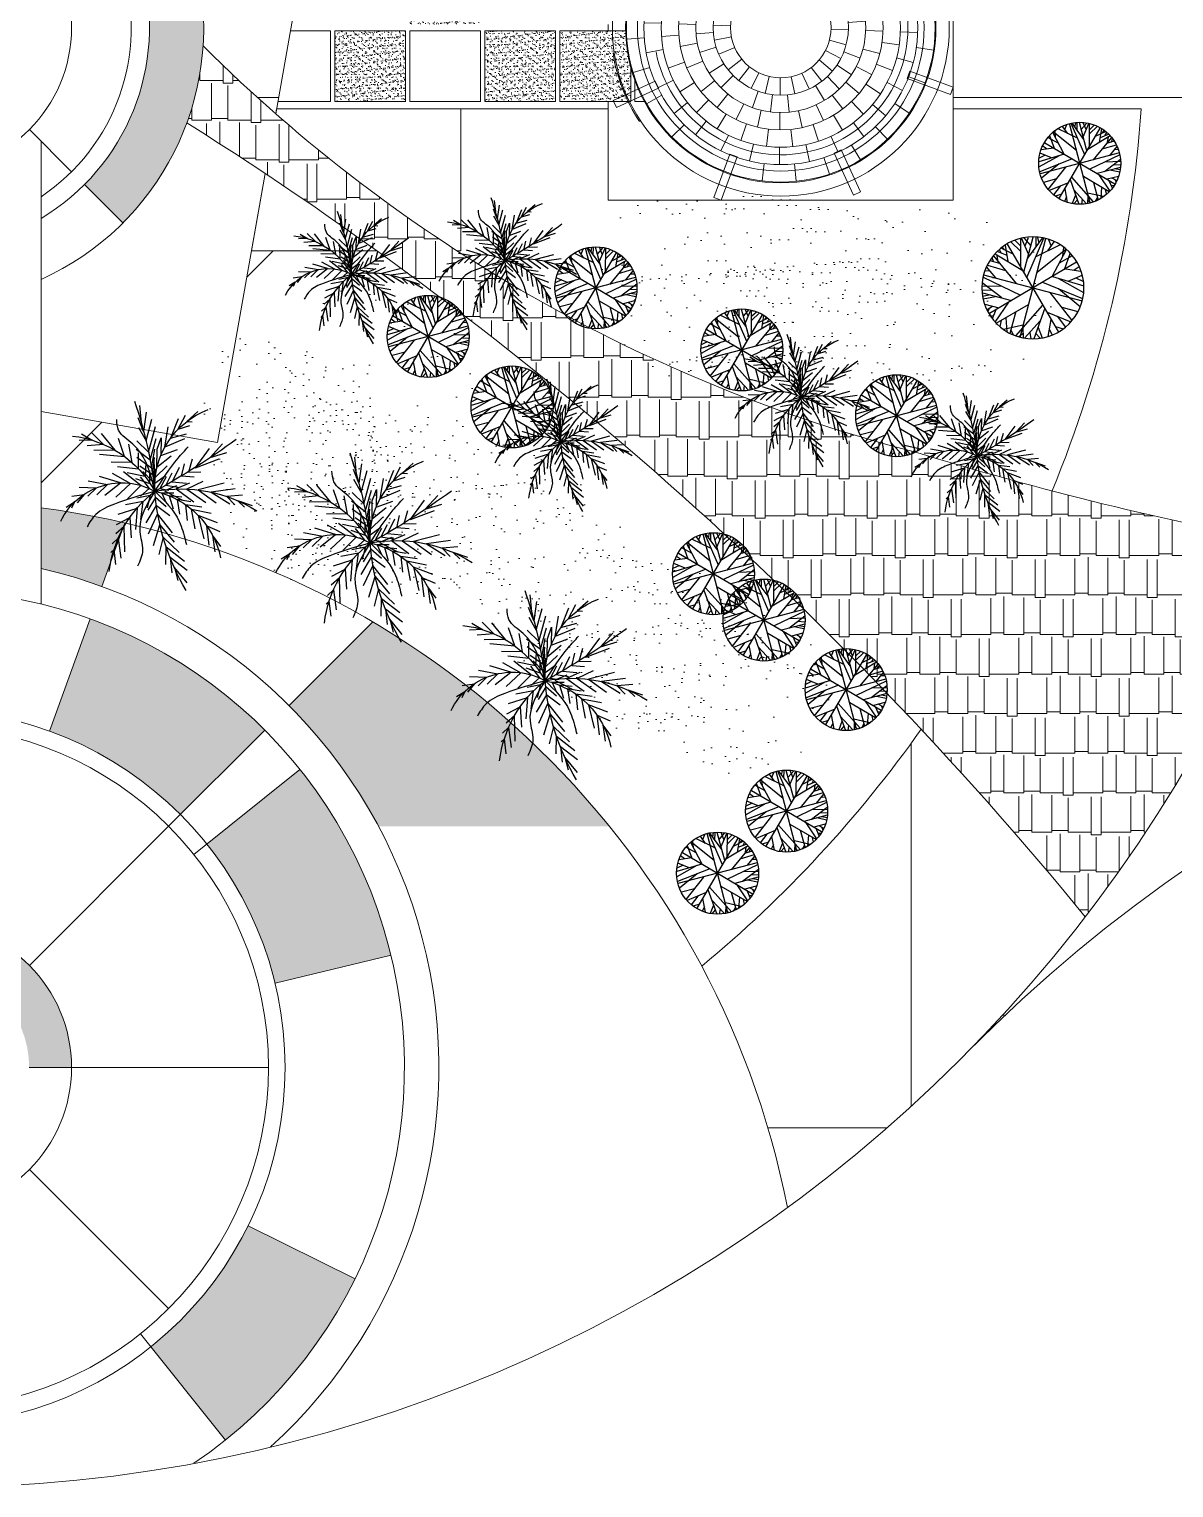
# Model space of a CAD drawing. Header units: millimetres. Extents: x 287 to 445, y 520 to 576.
# Drawn here: x 328.56 to 335.62, y 534.36 to 543.35 of the extents above; entities that cross this region are included whole.
import ezdxf

# ---------------------------------------------------------------- set-up
doc = ezdxf.new("R2010")
doc.units = ezdxf.units.MM
doc.header["$LTSCALE"] = 0.015
for name, color, linetype, lineweight in [('Layer2', 32, 'Continuous', 9), ('MOBILIARIO1', 34, 'Continuous', 9), ('pasto', 56, 'Continuous', 5), ('PISOS', 7, 'Continuous', 18), ('rene pluma 01', 135, 'Continuous', 9), ('rene pluma02', 25, 'Continuous', 20), ('vereda', 31, 'Continuous', 13)]:
    doc.layers.add(name, color=color, linetype=linetype, lineweight=lineweight)
doc.layers.add('puntos alameda', color=94, linetype='Continuous')
pattern_1 = [(37.5, (320.228761, 319.419657), (-0.001120022, 0.0342589266), [0, -0.0270256, 0, -0.030226, 0, -0.0288925]), (7.5, (320.22876, 319.419657), (0.03146663, 0.050177757), [0, -0.0145796, 0, -0.0243586, 0, -0.0093345]), (327.5, (320.206892, 319.419657), (0.055369466, 0.000100603), [0, -0.00889, 0, -0.032004, 0, -0.041783]), (317.5, (320.20689, 319.419657), (0.053448952, 0.015605053), [0, -0.004445, 0, -0.0209804, 0, -0.024003])]
pattern_2 = [(0, (-12.079, 0), (0, 3.175), []), (90, (-12.079, 0), (-3.175, 2e-16), [])]

# ---------------------------------------------------------------- blocks, each defined once
blk = doc.blocks.new('Tree - deciduous plan')
for p, q in [((-26.4472, 46.5894), (-26.2712, 53.8116)), ((-22.0458, 42.0753), (-16.5881, 57.6486)), ((-21.1656, 55.8436), (-0.0388, 45.0094)), ((-12.5388, 54.9406), (-7.9613, 59.4546)), ((-12.3627, 32.1443), (-12.5388, 58.7776)), ((-5.3205, 59.6806), (16.5105, 16.7963)), ((2.426, 54.9406), (-1.4472, 59.9056)), ((0, 59.9996), (0, -60)), ((0.4894, 48.6208), (3.6584, 59.6806)), ((18.2711, 35.5298), (5.419, 59.6806)), ((9.8203, 51.5549), (12.8133, 58.5516)), ((19.6795, 19.5047), (16.3344, 57.6486)), ((17.0387, 51.1035), (23.2006, 55.1666)), ((17.7429, 43.6552), (25.4894, 54.2636)), ((-45.8134, 38.2383), (-40.5318, 33.0471)), ((-43.8768, 36.4326), (-44.405, 40.2696)), ((42, 42), (-42, -42)), ((42, -42), (-42, 42)), ((-40.1797, 44.558), (-36.4825, 43.2038)), ((-37.0107, 47.0408), (-35.25, 35.5298)), ((-32.6092, 50.4264), (-23.2782, 23.5674)), ((-31.2008, 51.1035), (-0.2149, 20.1818)), ((31.6513, 50.8778), (30.2429, 30.5643)), ((31.1232, 42.5267), (35.8767, 48.1693)), ((36.2288, 25.1474), (48.9049, 35.0784)), ((37.1091, 37.1098), (46.6161, 37.5612)), ((-32.2571, 20.6333), (-59.1937, 9.348)), ((-57.081, 17.9248), (-47.0458, 14.7649)), ((-56.0247, 20.859), (-20.8134, 20.859)), ((-54.7923, 24.4702), (-47.75, 21.0847)), ((-53.2078, 27.4044), (-40.1797, 20.859)), ((-49.8627, 32.8214), (-32.7853, 32.8214)), ((54.3626, 25.3731), (20.9119, 0.3198)), ((23.3767, 23.3417), (53.3063, 27.4044)), ((-59.7219, 2.8025), (-12.0106, 12.0565)), ((-58.6656, 12.7336), (-35.9543, 7.5424)), ((-54.6162, -24.7335), (-20.2853, 0.0941)), ((29.3626, -6.6771), (59.4682, 7.091)), ((38.5175, 13.4107), (58.2359, 13.6364)), ((-60, 0), (60, 0)), ((-59.7219, -4.8714), (-54.2641, -6.6771)), ((-45.2853, -0.1316), (-59.0177, -10.0627)), ((-58.4895, -12.3197), (-36.4825, -11.6426)), ((-53.2078, -27.442), (-16.7641, -16.6081)), ((-14.8275, -15.0282), (-14.6515, -57.6865)), ((-10.074, -10.0627), (-2.5036, -59.7178)), ((9.2922, -9.1598), (59.6443, -2.8401)), ((26.3697, -18.4138), (58.9401, -9.8369)), ((-57.081, -18.4138), (-45.2853, -17.9624)), ((-52.6797, -18.188), (-55.4966, -22.0251)), ((-38.9472, -29.0219), (-51.4472, -30.6018)), ((-47.2219, -19.3166), (-50.2148, -26.3135)), ((-46.5177, -30.1504), (-49.5106, -33.536)), ((-32.4331, -32.4075), (-48.1021, -35.5674)), ((-35.9543, -22.4765), (-44.0529, -40.5329)), ((-19.9331, -20.2194), (-28.5599, -52.721)), ((-14.6515, -32.1818), (-3.912, -59.4922)), ((-0.0388, -19.0909), (25.8415, -53.8495)), ((18.6232, -18.6394), (26.7218, -53.3981)), ((18.7992, -18.6394), (57.3556, -17.2853)), ((30.419, -30.1504), (32.3556, -50.0125)), ((31.4753, -31.279), (49.6091, -33.3103)), ((38.1654, -18.188), (52.426, -29.0219)), ((41.5105, -32.6332), (46.088, -38.0501)), ((45.9119, -24.0564), (55.595, -22.2508)), ((-43.7008, -34.6645), (-46.6937, -37.373)), ((-24.6867, -37.8244), (-38.7712, -45.7241)), ((-26.2712, -43.9185), (-34.7219, -48.6583)), ((-14.6515, -36.2445), (-27.6797, -52.9467)), ((-14.6515, -47.3041), (-25.0388, -54.3009)), ((-21.5177, -45.4984), (-19.9331, -56.1065)), ((-8.4895, -47.5298), (-11.4825, -58.5893)), ((-6.2008, -36.2445), (17.919, -57.0094)), ((5.9471, -46.6269), (10.5246, -58.5893)), ((22.8485, -36.4702), (35.3485, -48.4326)), ((24.7852, -44.8213), (23.0246, -54.978)), ((-6.3768, -52.721), (-9.3698, -58.815)), ((8.4119, -53.1724), (3.8344, -59.4922))]:
    blk.add_line(p, q)
blk.add_circle((0, 0), 60)
blk = doc.blocks.new('A$C09AA4061')
at = {"layer": 'rene pluma02'}
for p, q in [((5.217, 10.8), (5.1, 11.39)), ((6.259, 10.89), (6.274, 11.492)), ((7.296, 10.75), (7.441, 11.334)), ((4.221, 10.484), (3.976, 11.034)), ((4.892, 10.096), (4.71, 10.669)), ((5.788, 10.275), (5.736, 10.874)), ((6.701, 10.253), (6.781, 10.849)), ((8.276, 10.387), (8.546, 10.925)), ((3.317, 9.956), (2.959, 10.44)), ((4.057, 9.726), (3.754, 10.245)), ((5.453, 9.621), (5.335, 10.21)), ((6.231, 9.688), (6.245, 10.289)), ((7.004, 9.584), (7.15, 10.167)), ((7.587, 10.032), (7.796, 10.596)), ((8.403, 9.622), (8.73, 10.126)), ((9.153, 9.817), (9.535, 10.283)), ((2.552, 9.244), (2.096, 9.637)), ((3.324, 9.181), (2.915, 9.622)), ((4.709, 9.384), (4.465, 9.934)), ((5.892, 9.077), (5.84, 9.676)), ((6.54, 9.061), (6.62, 9.657)), ((7.736, 9.312), (8.006, 9.85)), ((4.034, 8.991), (3.676, 9.474)), ((4.664, 8.687), (4.36, 9.206)), ((5.256, 8.95), (5.074, 9.523)), ((7.169, 8.904), (7.378, 9.468)), ((7.748, 8.613), (8.075, 9.118)), ((8.391, 8.887), (8.772, 9.352)), ((9.109, 9.043), (9.539, 9.464)), ((9.884, 9.07), (10.358, 9.44)), ((1.96, 8.382), (1.429, 8.665)), ((2.728, 8.49), (2.232, 8.829)), ((3.462, 8.459), (3.007, 8.852)), ((4.143, 8.301), (3.734, 8.741)), ((5.196, 8.285), (4.953, 8.835)), ((5.688, 8.441), (5.57, 9.031)), ((6.202, 8.486), (6.216, 9.087)), ((6.713, 8.417), (6.859, 9)), ((8.25, 8.203), (8.679, 8.623)), ((8.937, 8.329), (9.411, 8.699)), ((3.021, 7.815), (2.491, 8.099)), ((3.72, 7.81), (3.224, 8.15)), ((5.27, 7.648), (4.967, 8.168)), ((5.62, 7.804), (5.438, 8.377)), ((5.996, 7.879), (5.944, 8.478)), ((6.379, 7.87), (6.459, 8.466)), ((6.751, 7.777), (6.96, 8.341)), ((7.093, 7.605), (7.421, 8.109)), ((7.629, 7.957), (8.01, 8.422)), ((9.777, 8.144), (10.303, 8.434)), ((10.53, 7.962), (11.086, 8.193)), ((2.298, 7.684), (1.739, 7.907)), ((4.373, 7.674), (3.918, 8.067)), ((4.962, 7.42), (4.552, 7.86)), ((7.39, 7.362), (7.82, 7.782)), ((8.06, 7.494), (8.551, 7.84)), ((8.723, 7.565), (9.25, 7.855)), ((9.419, 7.502), (9.975, 7.732)), ((1.572, 7.411), (0.992, 7.571)), ((2.731, 7.09), (2.152, 7.251)), ((3.414, 7.238), (2.856, 7.461)), ((4.082, 7.249), (3.551, 7.532)), ((4.712, 7.13), (4.216, 7.47)), ((7.67, 6.985), (8.196, 7.275)), ((8.308, 7.042), (8.864, 7.272)), ((8.971, 6.966), (9.549, 7.133)), ((10.126, 7.301), (10.704, 7.468)), ((2.054, 6.804), (1.461, 6.899)), ((3.242, 6.613), (2.648, 6.708)), ((3.89, 6.77), (3.311, 6.93)), ((4.531, 6.792), (3.973, 7.015)), ((7.816, 6.631), (8.394, 6.798)), ((8.452, 6.547), (9.044, 6.649)), ((9.637, 6.752), (10.229, 6.855)), ((10.822, 6.958), (11.415, 7.061)), ((1.406, 6.378), (0.805, 6.408)), ((2.607, 6.319), (2.007, 6.349)), ((4.429, 6.422), (3.835, 6.518)), ((7.882, 6.253), (8.482, 6.29)), ((9.082, 6.327), (9.682, 6.364)), ((10.282, 6.401), (10.883, 6.438)), ((2.01, 5.892), (1.41, 5.855)), ((3.21, 5.965), (2.61, 5.928)), ((3.84, 5.746), (3.248, 5.643)), ((4.41, 6.039), (3.81, 6.002)), ((4.476, 5.662), (3.898, 5.494)), ((7.863, 5.87), (8.457, 5.775)), ((9.05, 5.68), (9.644, 5.584)), ((9.685, 5.973), (10.285, 5.944)), ((10.886, 5.914), (11.487, 5.885)), ((1.471, 5.334), (0.878, 5.232)), ((2.655, 5.54), (2.063, 5.437)), ((3.321, 5.327), (2.743, 5.159)), ((3.984, 5.251), (3.428, 5.02)), ((4.622, 5.308), (4.096, 5.018)), ((7.58, 5.163), (8.076, 4.823)), ((7.761, 5.501), (8.319, 5.278)), ((8.402, 5.523), (8.981, 5.362)), ((8.878, 5.055), (9.436, 4.832)), ((9.561, 5.202), (10.14, 5.042)), ((10.238, 5.489), (10.831, 5.393)), ((2.166, 4.992), (1.588, 4.824)), ((2.945, 4.628), (2.402, 4.37)), ((3.569, 4.728), (3.042, 4.438)), ((4.302, 4.705), (3.829, 4.334)), ((4.903, 4.931), (4.473, 4.51)), ((5.199, 4.688), (4.872, 4.183)), ((7.023, 4.644), (7.326, 4.125)), ((7.33, 4.873), (7.74, 4.432)), ((7.919, 4.618), (8.374, 4.226)), ((8.21, 5.044), (8.741, 4.76)), ((9.994, 4.609), (10.553, 4.385)), ((10.72, 4.882), (11.3, 4.721)), ((1.762, 4.33), (1.206, 4.1)), ((4.043, 4.09), (3.613, 3.67)), ((4.663, 4.336), (4.282, 3.871)), ((5.541, 4.516), (5.332, 3.952)), ((5.913, 4.423), (5.833, 3.827)), ((6.296, 4.414), (6.348, 3.815)), ((6.672, 4.489), (6.854, 3.916)), ((7.541, 4.267), (7.9, 3.784)), ((8.572, 4.483), (9.068, 4.143)), ((9.271, 4.477), (9.802, 4.194)), ((2.62, 3.969), (2.109, 3.653)), ((3.355, 3.964), (2.882, 3.593)), ((4.544, 3.679), (4.217, 3.175)), ((5.579, 3.876), (5.434, 3.292)), ((6.09, 3.807), (6.076, 3.205)), ((6.604, 3.851), (6.722, 3.261)), ((7.629, 3.605), (7.932, 3.086)), ((8.149, 3.992), (8.559, 3.552)), ((8.83, 3.833), (9.285, 3.441)), ((9.564, 3.803), (10.06, 3.463)), ((10.332, 3.911), (10.863, 3.627)), ((2.266, 3.414), (1.774, 3.067)), ((3.183, 3.249), (2.753, 2.829)), ((3.901, 3.405), (3.52, 2.94)), ((5.123, 3.388), (4.914, 2.824)), ((5.752, 3.231), (5.672, 2.635)), ((6.4, 3.216), (6.452, 2.617)), ((7.036, 3.342), (7.218, 2.769)), ((8.258, 3.302), (8.616, 2.819)), ((8.968, 3.111), (9.377, 2.671)), ((9.741, 3.048), (10.196, 2.655)), ((3.889, 2.67), (3.562, 2.166)), ((4.556, 2.98), (4.286, 2.443)), ((5.288, 2.709), (5.142, 2.125)), ((6.062, 2.604), (6.047, 2.003)), ((6.839, 2.672), (6.957, 2.082)), ((7.584, 2.908), (7.828, 2.358)), ((8.235, 2.567), (8.538, 2.048)), ((3.139, 2.475), (2.758, 2.01)), ((4.705, 2.261), (4.496, 1.697)), ((5.591, 2.039), (5.511, 1.443)), ((7.4, 2.196), (7.582, 1.623)), ((8.975, 2.336), (9.333, 1.853)), ((6.504, 2.018), (6.556, 1.419)), ((8.071, 1.809), (8.316, 1.259)), ((6.033, 1.402), (6.019, 0.8)), ((7.075, 1.493), (7.193, 0.902))]:
    blk.add_line(p, q, dxfattribs=at)
for points in [[(7.882, 12.225), (7.624, 12.292), (7.217, 10.744), (7.475, 10.676)], [(2.843, 11.543), (3.073, 11.677), (3.88, 10.294), (3.65, 10.16)], [(11.677, 9.219), (11.542, 9.45), (10.16, 8.643), (10.294, 8.412)], [(0, 7.625), (0.068, 7.883), (1.616, 7.476), (1.548, 7.218)], [(12.292, 4.667), (12.224, 4.409), (10.676, 4.816), (10.744, 5.075)], [(0.75, 2.843), (0.615, 3.074), (1.998, 3.88), (2.133, 3.65)], [(9.219, 0.615), (9.449, 0.75), (8.643, 2.133), (8.412, 1.998)], [(4.41, 0.068), (4.668, 0), (5.075, 1.548), (4.817, 1.616)]]:
    blk.add_lwpolyline(points, close=True, dxfattribs=at)
for radius in [5.835, 5.347, 4.745, 4.144, 3.543, 2.942, 2.34, 1.739]:
    blk.add_circle((6.146, 6.146), radius, dxfattribs=at)
for radius, start, end in [(4.405, 196.6247, 173.6843), (5.878, 153.3178, 177.0105), (5.878, 194.1501, 219.1178)]:
    blk.add_arc((6.146, 6.146), radius, start, end, dxfattribs=at)
blk = doc.blocks.new('i')
at = {"layer": 'puntos alameda'}
for points in [[(6835.981, 3374.241), (6835.398, 3373.521), (6835.552, 3374.13)], [(6832.641, 3373.377), (6832.552, 3372.668), (6832.406, 3372.816)], [(6834.981, 3373.371), (6835, 3372.54), (6835.865, 3373.21)], [(6835.987, 3373.656), (6835.19, 3373.046), (6835.273, 3373.768)], [(6832.468, 3372.408), (6832.753, 3372.134), (6832.879, 3373.081)], [(6833.062, 3372.776), (6833.031, 3371.583), (6832.641, 3371.927)], [(6835.612, 3372.807), (6834.856, 3372.087), (6834.662, 3372.899)], [(6837.565, 3372.532), (6837.177, 3372.003), (6837.292, 3372.781)], [(6832.671, 3371.496), (6833.299, 3371.162), (6833.362, 3372.115)], [(6835.301, 3371.888), (6834.601, 3370.996), (6834.149, 3371.95)], [(6834.406, 3372.479), (6834.705, 3371.511), (6835.381, 3372.319)], [(6837.415, 3371.413), (6836.5, 3371.068), (6836.763, 3372.171)], [(6837.014, 3372.473), (6836.905, 3371.557), (6837.521, 3371.821)], [(6832.743, 3371.013), (6833.635, 3370.731), (6833.554, 3371.725)], [(6833.814, 3371.262), (6833.927, 3370.416), (6833.091, 3370.574)], [(6834.055, 3371.423), (6834.54, 3370.606), (6835.169, 3371.071)], [(6836.678, 3370.678), (6835.916, 3370.571), (6835.986, 3371.306)], [(6836.362, 3371.693), (6836.193, 3370.784), (6837.113, 3370.959)], [(6830.299, 3370.685), (6830.7, 3370.44), (6830.549, 3370.737)], [(6833.617, 3370.247), (6834.254, 3370.115), (6834.101, 3370.72)], [(6834.999, 3370.672), (6834.496, 3370.226), (6834.145, 3370.822)], [(6835.729, 3370.212), (6835.146, 3370.151), (6835.322, 3370.763)], [(6836.157, 3370.438), (6835.519, 3370.327), (6835.623, 3371.004)], [(6838.24, 3369.829), (6837.114, 3369.978), (6837.99, 3370.53)], [(6838.589, 3370.121), (6837.853, 3370.183), (6838.223, 3370.573)], [(6839.056, 3370.617), (6838.362, 3370.38), (6838.681, 3370.684)], [(6830.569, 3370.159), (6831.147, 3370.081), (6830.817, 3370.479)], [(6830.915, 3369.74), (6831.734, 3369.771), (6831.32, 3370.173)], [(6831.343, 3369.452), (6832.244, 3369.615), (6831.745, 3370.098)], [(6832.121, 3370.122), (6832.85, 3369.542), (6831.871, 3369.24)], [(6832.458, 3369.085), (6833.32, 3369.566), (6832.631, 3370.21)], [(6833.188, 3370.295), (6833.819, 3369.668), (6832.99, 3369.025)], [(6833.774, 3369.263), (6834.206, 3369.808), (6833.795, 3370.17)], [(6834.998, 3369.258), (6834.706, 3369.813), (6835.126, 3369.89)], [(6835.357, 3370.023), (6834.794, 3370.024), (6835.008, 3370.48)], [(6835.481, 3369.687), (6834.917, 3369.919), (6835.774, 3370.35)], [(6836.103, 3369.561), (6835.469, 3369.83), (6836.293, 3370.434)], [(6836.728, 3369.474), (6835.971, 3369.832), (6836.863, 3370.468)], [(6837.724, 3369.557), (6836.509, 3369.875), (6837.355, 3370.475)], [(6834.04, 3368.585), (6834.009, 3369.241), (6833.172, 3369.069)], [(6833.567, 3369.333), (6834.24, 3369.566), (6834.239, 3368.968)], [(6833.906, 3369.01), (6834.384, 3369.503), (6834.519, 3368.877)], [(6834.969, 3369.208), (6834.469, 3369.574), (6834.393, 3368.904)], [(6835.054, 3368.749), (6834.489, 3369.296), (6834.434, 3368.542)], [(6835.566, 3369.757), (6834.98, 3369.663), (6835.282, 3369.075)], [(6835.615, 3368.822), (6835.289, 3369.489), (6835.95, 3369.556)], [(6836.308, 3369.282), (6835.723, 3369.236), (6835.855, 3368.643)], [(6833.237, 3367.73), (6833.394, 3368.59), (6832.424, 3368.568)], [(6832.721, 3368.767), (6833.701, 3368.886), (6833.695, 3368.131)], [(6833.627, 3368.342), (6834.313, 3368.835), (6834.474, 3367.961)], [(6833.769, 3368.748), (6834.365, 3369.149), (6834.455, 3368.36)], [(6835.228, 3368.293), (6834.57, 3368.829), (6834.571, 3367.967)], [(6836.218, 3368.424), (6836.052, 3369.037), (6836.633, 3369.025)], [(6837.474, 3368.431), (6836.358, 3368.847), (6837.031, 3367.937)], [(6831.504, 3367.19), (6832.055, 3367.735), (6831.284, 3367.804)], [(6831.956, 3367.22), (6832.598, 3368.011), (6831.605, 3368.019)], [(6831.876, 3368.201), (6833.046, 3368.307), (6832.755, 3367.453)], [(6833.59, 3367.968), (6834.244, 3368.457), (6834.537, 3367.459)], [(6833.621, 3367.568), (6834.173, 3368.101), (6834.498, 3366.895)], [(6834.571, 3367.967), (6834.773, 3367.426), (6834.751, 3368.265), (6835.531, 3367.979)], [(6835.858, 3367.483), (6834.938, 3367.872), (6835.099, 3366.908)], [(6837.645, 3367.716), (6837.061, 3368.348), (6837.844, 3368.117)], [(6831.019, 3367.237), (6831.527, 3367.539), (6830.921, 3367.561)], [(6834.068, 3366.224), (6833.944, 3367.137), (6833.685, 3366.497)], [(6833.695, 3366.952), (6834.054, 3367.572), (6834.328, 3366.546)], [(6835.57, 3366.533), (6835.212, 3367.441), (6835.95, 3367.242)], [(6833.743, 3365.911), (6833.821, 3366.688)], [(6836.104, 3366.873), (6835.546, 3367.044), (6835.904, 3366.371)], [(6836.49, 3366.2), (6835.979, 3366.658), (6836.228, 3366.676)]]:
    blk.add_lwpolyline(points, dxfattribs=at)
for centre, radius, start, end in [((6845.114, 3369.143), 10.672, 149.27252, 175.71891), ((6837.864, 3374.365), 5.577, 186.80066, 232.53126), ((6833.609, 3373.876), 4.03, 282.3691, 348.27593), ((6832.926, 3372.746), 3.204, 206.16776, 298.85274), ((6835.697, 3376.513), 6.687, 259.43966, 302.1776), ((6830.032, 3372.38), 5.067, 276.42414, 331.19944), ((6814.481, 3372.25), 20.124, 341.02295, 353.4051), ((6838.322, 3369.721), 3.856, 176.75049, 249.57163), ((6816.597, 3337.663), 36.895, 53.99712, 61.02147)]:
    blk.add_arc(centre, radius, start, end, dxfattribs=at)
for points in [[(6834.472, 3369.939), (6833.762, 3371.844), (6833.893, 3372.69), (6833.66, 3373.458)], [(6834.472, 3369.939), (6835.615, 3371.353), (6835.902, 3372.251), (6835.948, 3372.439)], [(6834.472, 3369.939), (6832.571, 3370.538), (6831.694, 3371.028), (6831.285, 3371.607)], [(6834.472, 3369.939), (6833.439, 3367.726), (6832.769, 3367.07), (6832.677, 3366.563)], [(6834.472, 3369.939), (6835.56, 3368.386), (6836.04, 3367.852)]]:
    blk.add_spline(points, degree=3, dxfattribs=at)

msp = doc.modelspace()

# ---------------------------------------------------------------- hatches: boundary and pattern name
at = {"layer": 'Layer2'}
h = msp.add_hatch(dxfattribs=at)
h.set_pattern_fill('AR-RSHKE', color=256, scale=0.0008, style=0)
h.set_pattern_definition([(0, (-12.07894, 0), (0.51816, 0.24384), [0.12192, -0.1016, 0.14224, -0.06096, 0.18288, -0.08128]), (0, (-11.95702, 0.01016), (0.51816, 0.24384), [0.1016, -0.38608, 0.08128, -0.12192]), (0, (-11.71318, -0.01524), (0.51816, 0.24384), [0.06096, -0.62992]), (90, (-12.07894, 0), (-0.17272, 0.24384), [0.23368, -0.74168]), (90, (-11.95702, 0), (-0.17272, 0.24384), [0.2286, -0.74676]), (90, (-11.85542, 0), (-0.17272, 0.24384), [0.21336, -0.762]), (90, (-11.71318, -0.01524), (-0.17272, 0.24384), [0.23368, -0.74168]), (90, (-11.65222, -0.01524), (-0.17272, 0.24384), [0.23368, -0.74168]), (90, (-11.46934, 0), (-0.17272, 0.24384), [0.22352, -0.75184])])
h.paths.add_polyline_path([(336.3486, 540.1708, -0.027563), (334.0237, 540.742, -0.133309), (329.6318, 543.246, -0.071467), (329.5313, 542.7721, -0.081017), (335.0713, 537.8786, 0.073282)])
at = {"layer": 'pasto', "ltscale": 0.3}
h = msp.add_hatch(dxfattribs=at)
h.set_pattern_fill('AR-SAND', color=256, scale=0.008, style=0)
h.set_pattern_definition([(37.5, (349.1347, 321.94614), (-0.01280025, 0.3915306), [0, -0.308864, 0, -0.34544, 0, -0.3302]), (7.5, (349.1347, 321.94614), (0.3596186, 0.5734601), [0, -0.166624, 0, -0.278384, 0, -0.10668]), (327.5, (348.88478, 321.94614), (0.6327939, 0.00114975), [0, -0.1016, 0, -0.36576, 0, -0.47752]), (317.5, (348.8848, 321.94614), (0.6108452, 0.1783435), [0, -0.0508, 0, -0.239776, 0, -0.27432])])
edge = h.paths.add_edge_path()
edge.add_arc((333.1988, 541.8006), 0.5882, 0, 360)
h = msp.add_hatch(dxfattribs=at)
h.set_pattern_fill('AR-SAND', color=256, scale=0.008, style=0)
h.set_pattern_definition([(37.5, (349.1891, 321.94614), (-0.01280025, 0.3915306), [0, -0.308864, 0, -0.34544, 0, -0.3302]), (7.5, (349.1891, 321.94614), (0.3596186, 0.5734601), [0, -0.166624, 0, -0.278384, 0, -0.10668]), (327.5, (348.93915, 321.94614), (0.6327939, 0.00114975), [0, -0.1016, 0, -0.36576, 0, -0.47752]), (317.5, (348.93915, 321.94614), (0.6108452, 0.1783435), [0, -0.0508, 0, -0.239776, 0, -0.27432])])
edge = h.paths.add_edge_path()
edge.add_arc((333.2532, 541.8006), 0.5882, 0, 360)
h = msp.add_hatch(dxfattribs=at)
h.set_pattern_fill('AR-SAND', color=256, scale=0.008, style=0)
h.set_pattern_definition([(37.5, (349.24346, 321.94614), (-0.01280025, 0.3915306), [0, -0.308864, 0, -0.34544, 0, -0.3302]), (7.5, (349.24346, 321.94614), (0.3596186, 0.5734601), [0, -0.166624, 0, -0.278384, 0, -0.10668]), (327.5, (348.99352, 321.94614), (0.6327939, 0.00114975), [0, -0.1016, 0, -0.36576, 0, -0.47752]), (317.5, (348.9935, 321.94614), (0.6108452, 0.1783435), [0, -0.0508, 0, -0.239776, 0, -0.27432])])
edge = h.paths.add_edge_path()
edge.add_arc((333.3076, 541.8006), 0.5882, 0, 360)
h = msp.add_hatch(dxfattribs=at)
h.set_pattern_fill('AR-SAND', color=256, scale=0.008, style=0)
h.set_pattern_definition([(37.5, (348.48225, 321.8918), (-0.01280025, 0.3915306), [0, -0.308864, 0, -0.34544, 0, -0.3302]), (7.5, (348.48225, 321.8918), (0.3596186, 0.5734601), [0, -0.166624, 0, -0.278384, 0, -0.10668]), (327.5, (348.2323, 321.8918), (0.6327939, 0.00114975), [0, -0.1016, 0, -0.36576, 0, -0.47752]), (317.5, (348.2323, 321.8918), (0.6108452, 0.1783435), [0, -0.0508, 0, -0.239776, 0, -0.27432])])
edge = h.paths.add_edge_path()
edge.add_arc((332.5464, 541.7463), 0.5882, 0, 360)
h = msp.add_hatch(dxfattribs=at)
h.set_pattern_fill('AR-SAND', color=256, scale=0.008, style=0)
h.set_pattern_definition([(37.5, (348.6046, 321.91897), (-0.01280025, 0.3915306), [0, -0.308864, 0, -0.34544, 0, -0.3302]), (7.5, (348.6046, 321.919), (0.3596186, 0.5734601), [0, -0.166624, 0, -0.278384, 0, -0.10668]), (327.5, (348.35465, 321.91897), (0.6327939, 0.00114975), [0, -0.1016, 0, -0.36576, 0, -0.47752]), (317.5, (348.35465, 321.919), (0.6108452, 0.1783435), [0, -0.0508, 0, -0.239776, 0, -0.27432])])
edge = h.paths.add_edge_path()
edge.add_arc((332.6687, 541.7734), 0.5882, 0, 360)
h = msp.add_hatch(dxfattribs=at)
h.set_pattern_fill('AR-SAND', color=256, scale=0.008, style=0)
h.set_pattern_definition([(37.5, (348.84926, 321.91897), (-0.01280025, 0.3915306), [0, -0.308864, 0, -0.34544, 0, -0.3302]), (7.5, (348.84926, 321.919), (0.3596186, 0.5734601), [0, -0.166624, 0, -0.278384, 0, -0.10668]), (327.5, (348.59933, 321.91897), (0.6327939, 0.00114975), [0, -0.1016, 0, -0.36576, 0, -0.47752]), (317.5, (348.5993, 321.919), (0.6108452, 0.1783435), [0, -0.0508, 0, -0.239776, 0, -0.27432])])
edge = h.paths.add_edge_path()
edge.add_arc((332.9134, 541.7734), 0.5882, 0, 360)
h = msp.add_hatch(dxfattribs=at)
h.set_pattern_fill('AR-SAND', color=256, scale=0.008, style=0)
h.set_pattern_definition([(37.5, (349.59688, 321.87823), (-0.01280025, 0.3915306), [0, -0.308864, 0, -0.34544, 0, -0.3302]), (7.5, (349.5969, 321.8782), (0.3596186, 0.5734601), [0, -0.166624, 0, -0.278384, 0, -0.10668]), (327.5, (349.34694, 321.87823), (0.6327939, 0.00114975), [0, -0.1016, 0, -0.36576, 0, -0.47752]), (317.5, (349.34694, 321.8782), (0.6108452, 0.1783435), [0, -0.0508, 0, -0.239776, 0, -0.27432])])
edge = h.paths.add_edge_path()
edge.add_arc((333.661, 541.7327), 0.5882, 0, 360)
h = msp.add_hatch(dxfattribs=at)
h.set_pattern_fill('AR-SAND', color=256, scale=0.008, style=0)
h.set_pattern_definition([(37.5, (350.22216, 321.86464), (-0.01280025, 0.3915306), [0, -0.308864, 0, -0.34544, 0, -0.3302]), (7.5, (350.22216, 321.86464), (0.3596186, 0.5734601), [0, -0.166624, 0, -0.278384, 0, -0.10668]), (327.5, (349.97222, 321.86464), (0.6327939, 0.00114975), [0, -0.1016, 0, -0.36576, 0, -0.47752]), (317.5, (349.9722, 321.86464), (0.6108452, 0.1783435), [0, -0.0508, 0, -0.239776, 0, -0.27432])])
edge = h.paths.add_edge_path()
edge.add_arc((334.2863, 541.7191), 0.5882, 0, 360)
h = msp.add_hatch(dxfattribs=at)
h.set_pattern_fill('AR-SAND', color=256, scale=0.008, style=0)
h.set_pattern_definition([(37.5, (349.84155, 321.8103), (-0.01280025, 0.3915306), [0, -0.308864, 0, -0.34544, 0, -0.3302]), (7.5, (349.84155, 321.8103), (0.3596186, 0.5734601), [0, -0.166624, 0, -0.278384, 0, -0.10668]), (327.5, (349.59162, 321.8103), (0.6327939, 0.00114975), [0, -0.1016, 0, -0.36576, 0, -0.47752]), (317.5, (349.5916, 321.8103), (0.6108452, 0.1783435), [0, -0.0508, 0, -0.239776, 0, -0.27432])])
edge = h.paths.add_edge_path()
edge.add_arc((333.9057, 541.6648), 0.5882, 0, 360)
h = msp.add_hatch(dxfattribs=at)
h.set_pattern_fill('AR-SAND', color=256, scale=0.008, style=0)
h.set_pattern_definition([(37.5, (346.6525, 321.36257), (-0.01280025, 0.3915306), [0, -0.308864, 0, -0.34544, 0, -0.3302]), (7.5, (346.6525, 321.36257), (0.3596186, 0.5734601), [0, -0.166624, 0, -0.278384, 0, -0.10668]), (327.5, (346.40258, 321.36257), (0.6327939, 0.00114975), [0, -0.1016, 0, -0.36576, 0, -0.47752]), (317.5, (346.4026, 321.36257), (0.6108452, 0.1783435), [0, -0.0508, 0, -0.239776, 0, -0.27432])])
edge = h.paths.add_edge_path()
edge.add_arc((330.7166, 541.217), 0.5882, 0, 360)
h = msp.add_hatch(dxfattribs=at)
h.set_pattern_fill('AR-SAND', color=256, scale=0.008, style=0)
h.set_pattern_definition([(37.5, (346.02963, 321.06866), (-0.01280025, 0.3915306), [0, -0.308864, 0, -0.34544, 0, -0.3302]), (7.5, (346.02963, 321.06866), (0.3596186, 0.5734601), [0, -0.166624, 0, -0.278384, 0, -0.10668]), (327.5, (345.7797, 321.06866), (0.6327939, 0.00114975), [0, -0.1016, 0, -0.36576, 0, -0.47752]), (317.5, (345.7797, 321.06866), (0.6108452, 0.1783435), [0, -0.0508, 0, -0.239776, 0, -0.27432])])
edge = h.paths.add_edge_path()
edge.add_arc((330.0937, 540.9231), 0.5882, 0, 360)
h = msp.add_hatch(dxfattribs=at)
h.set_pattern_fill('AR-SAND', color=256, scale=0.008, style=0)
h.set_pattern_definition([(37.5, (346.06424, 321.03408), (-0.01280025, 0.3915306), [0, -0.308864, 0, -0.34544, 0, -0.3302]), (7.5, (346.06424, 321.0341), (0.3596186, 0.5734601), [0, -0.166624, 0, -0.278384, 0, -0.10668]), (327.5, (345.8143, 321.03408), (0.6327939, 0.00114975), [0, -0.1016, 0, -0.36576, 0, -0.47752]), (317.5, (345.8143, 321.0341), (0.6108452, 0.1783435), [0, -0.0508, 0, -0.239776, 0, -0.27432])])
edge = h.paths.add_edge_path()
edge.add_arc((330.1283, 540.8885), 0.5882, 0, 360)
h = msp.add_hatch(dxfattribs=at)
h.set_pattern_fill('AR-SAND', color=256, scale=0.008, style=0)
h.set_pattern_definition([(37.5, (346.02963, 320.9995), (-0.01280025, 0.3915306), [0, -0.308864, 0, -0.34544, 0, -0.3302]), (7.5, (346.02963, 320.9995), (0.3596186, 0.5734601), [0, -0.166624, 0, -0.278384, 0, -0.10668]), (327.5, (345.7797, 320.9995), (0.6327939, 0.00114975), [0, -0.1016, 0, -0.36576, 0, -0.47752]), (317.5, (345.7797, 320.9995), (0.6108452, 0.1783435), [0, -0.0508, 0, -0.239776, 0, -0.27432])])
edge = h.paths.add_edge_path()
edge.add_arc((330.0937, 540.854), 0.5882, 0, 360)
h = msp.add_hatch(dxfattribs=at)
h.set_pattern_fill('AR-SAND', color=256, scale=0.008, style=0)
h.set_pattern_definition([(37.5, (346.13345, 320.91305), (-0.01280025, 0.3915306), [0, -0.308864, 0, -0.34544, 0, -0.3302]), (7.5, (346.13345, 320.91305), (0.3596186, 0.5734601), [0, -0.166624, 0, -0.278384, 0, -0.10668]), (327.5, (345.8835, 320.91305), (0.6327939, 0.00114975), [0, -0.1016, 0, -0.36576, 0, -0.47752]), (317.5, (345.8835, 320.91305), (0.6108452, 0.1783435), [0, -0.0508, 0, -0.239776, 0, -0.27432])])
edge = h.paths.add_edge_path()
edge.add_arc((330.1975, 540.7675), 0.5882, 0, 360)
h = msp.add_hatch(dxfattribs=at)
h.set_pattern_fill('AR-SAND', color=256, scale=0.008, style=0)
h.set_pattern_definition([(37.5, (346.13345, 320.70558), (-0.01280025, 0.3915306), [0, -0.308864, 0, -0.34544, 0, -0.3302]), (7.5, (346.13345, 320.7056), (0.3596186, 0.5734601), [0, -0.166624, 0, -0.278384, 0, -0.10668]), (327.5, (345.8835, 320.70558), (0.6327939, 0.00114975), [0, -0.1016, 0, -0.36576, 0, -0.47752]), (317.5, (345.8835, 320.7056), (0.6108452, 0.1783435), [0, -0.0508, 0, -0.239776, 0, -0.27432])])
edge = h.paths.add_edge_path()
edge.add_arc((330.1975, 540.56), 0.5882, 0, 360)
h = msp.add_hatch(dxfattribs=at)
h.set_pattern_fill('AR-SAND', color=256, scale=0.008, style=0)
h.set_pattern_definition([(37.5, (346.15075, 320.75745), (-0.01280025, 0.3915306), [0, -0.308864, 0, -0.34544, 0, -0.3302]), (7.5, (346.15075, 320.75745), (0.3596186, 0.5734601), [0, -0.166624, 0, -0.278384, 0, -0.10668]), (327.5, (345.9008, 320.75745), (0.6327939, 0.00114975), [0, -0.1016, 0, -0.36576, 0, -0.47752]), (317.5, (345.9008, 320.75745), (0.6108452, 0.1783435), [0, -0.0508, 0, -0.239776, 0, -0.27432])])
edge = h.paths.add_edge_path()
edge.add_arc((330.2149, 540.6119), 0.5882, 0, 360)
h = msp.add_hatch(dxfattribs=at)
h.set_pattern_fill('AR-SAND', color=256, scale=0.008, style=0)
h.set_pattern_definition([(37.5, (346.30647, 320.75745), (-0.01280025, 0.3915306), [0, -0.308864, 0, -0.34544, 0, -0.3302]), (7.5, (346.30647, 320.75745), (0.3596186, 0.5734601), [0, -0.166624, 0, -0.278384, 0, -0.10668]), (327.5, (346.05653, 320.75745), (0.6327939, 0.00114975), [0, -0.1016, 0, -0.36576, 0, -0.47752]), (317.5, (346.05653, 320.75745), (0.6108452, 0.1783435), [0, -0.0508, 0, -0.239776, 0, -0.27432])])
edge = h.paths.add_edge_path()
edge.add_arc((330.3706, 540.6119), 0.5882, 0, 360)
h = msp.add_hatch(dxfattribs=at)
h.set_pattern_fill('AR-SAND', color=256, scale=0.008, style=0)
h.set_pattern_definition([(37.5, (346.15075, 320.63642), (-0.01280025, 0.3915306), [0, -0.308864, 0, -0.34544, 0, -0.3302]), (7.5, (346.15075, 320.6364), (0.3596186, 0.5734601), [0, -0.166624, 0, -0.278384, 0, -0.10668]), (327.5, (345.9008, 320.63642), (0.6327939, 0.00114975), [0, -0.1016, 0, -0.36576, 0, -0.47752]), (317.5, (345.9008, 320.6364), (0.6108452, 0.1783435), [0, -0.0508, 0, -0.239776, 0, -0.27432])])
edge = h.paths.add_edge_path()
edge.add_arc((330.2149, 540.4909), 0.5882, 0, 360)
h = msp.add_hatch(dxfattribs=at)
h.set_pattern_fill('AR-SAND', color=256, scale=0.008, style=0)
h.set_pattern_definition([(37.5, (346.77363, 320.61914), (-0.01280025, 0.3915306), [0, -0.308864, 0, -0.34544, 0, -0.3302]), (7.5, (346.77363, 320.61914), (0.3596186, 0.5734601), [0, -0.166624, 0, -0.278384, 0, -0.10668]), (327.5, (346.5237, 320.61914), (0.6327939, 0.00114975), [0, -0.1016, 0, -0.36576, 0, -0.47752]), (317.5, (346.5237, 320.61914), (0.6108452, 0.1783435), [0, -0.0508, 0, -0.239776, 0, -0.27432])])
edge = h.paths.add_edge_path()
edge.add_arc((330.8377, 540.4736), 0.5882, 0, 360)
h = msp.add_hatch(dxfattribs=at)
h.set_pattern_fill('AR-SAND', color=256, scale=0.008, style=0)
h.set_pattern_definition([(37.5, (347.1889, 320.58456), (-0.01280025, 0.3915306), [0, -0.308864, 0, -0.34544, 0, -0.3302]), (7.5, (347.1889, 320.58456), (0.3596186, 0.5734601), [0, -0.166624, 0, -0.278384, 0, -0.10668]), (327.5, (346.93895, 320.58456), (0.6327939, 0.00114975), [0, -0.1016, 0, -0.36576, 0, -0.47752]), (317.5, (346.93895, 320.58456), (0.6108452, 0.1783435), [0, -0.0508, 0, -0.239776, 0, -0.27432])])
edge = h.paths.add_edge_path()
edge.add_arc((331.253, 540.439), 0.5882, 0, 360)
h = msp.add_hatch(dxfattribs=at)
h.set_pattern_fill('AR-SAND', color=256, scale=0.008, style=0)
h.set_pattern_definition([(37.5, (346.92935, 320.54998), (-0.01280025, 0.3915306), [0, -0.308864, 0, -0.34544, 0, -0.3302]), (7.5, (346.92935, 320.55), (0.3596186, 0.5734601), [0, -0.166624, 0, -0.278384, 0, -0.10668]), (327.5, (346.6794, 320.54998), (0.6327939, 0.00114975), [0, -0.1016, 0, -0.36576, 0, -0.47752]), (317.5, (346.6794, 320.55), (0.6108452, 0.1783435), [0, -0.0508, 0, -0.239776, 0, -0.27432])])
edge = h.paths.add_edge_path()
edge.add_arc((330.9935, 540.4044), 0.5882, 0, 360)
h = msp.add_hatch(dxfattribs=at)
h.set_pattern_fill('AR-SAND', color=256, scale=0.008, style=0)
h.set_pattern_definition([(37.5, (347.43112, 320.42895), (-0.01280025, 0.3915306), [0, -0.308864, 0, -0.34544, 0, -0.3302]), (7.5, (347.4311, 320.42895), (0.3596186, 0.5734601), [0, -0.166624, 0, -0.278384, 0, -0.10668]), (327.5, (347.18118, 320.42895), (0.6327939, 0.00114975), [0, -0.1016, 0, -0.36576, 0, -0.47752]), (317.5, (347.1812, 320.42895), (0.6108452, 0.1783435), [0, -0.0508, 0, -0.239776, 0, -0.27432])])
edge = h.paths.add_edge_path()
edge.add_arc((331.4952, 540.2834), 0.5882, 0, 360)
h = msp.add_hatch(dxfattribs=at)
h.set_pattern_fill('AR-SAND', color=256, scale=0.008, style=0)
h.set_pattern_definition([(37.5, (347.67335, 320.1696), (-0.01280025, 0.3915306), [0, -0.308864, 0, -0.34544, 0, -0.3302]), (7.5, (347.67335, 320.1696), (0.3596186, 0.5734601), [0, -0.166624, 0, -0.278384, 0, -0.10668]), (327.5, (347.4234, 320.1696), (0.6327939, 0.00114975), [0, -0.1016, 0, -0.36576, 0, -0.47752]), (317.5, (347.4234, 320.1696), (0.6108452, 0.1783435), [0, -0.0508, 0, -0.239776, 0, -0.27432])])
edge = h.paths.add_edge_path()
edge.add_arc((331.7374, 540.0241), 0.5882, 0, 360)
h = msp.add_hatch(dxfattribs=at)
h.set_pattern_fill('AR-SAND', color=256, scale=0.008, style=0)
h.set_pattern_definition([(37.5, (347.86367, 319.94486), (-0.01280025, 0.3915306), [0, -0.308864, 0, -0.34544, 0, -0.3302]), (7.5, (347.86367, 319.94486), (0.3596186, 0.5734601), [0, -0.166624, 0, -0.278384, 0, -0.10668]), (327.5, (347.61374, 319.94486), (0.6327939, 0.00114975), [0, -0.1016, 0, -0.36576, 0, -0.47752]), (317.5, (347.61374, 319.94486), (0.6108452, 0.1783435), [0, -0.0508, 0, -0.239776, 0, -0.27432])])
edge = h.paths.add_edge_path()
edge.add_arc((331.9278, 539.7993), 0.5882, 0, 360)
h = msp.add_hatch(dxfattribs=at)
h.set_pattern_fill('AR-SAND', color=256, scale=0.008, style=0)
h.set_pattern_definition([(37.5, (348.1578, 319.7201), (-0.01280025, 0.3915306), [0, -0.308864, 0, -0.34544, 0, -0.3302]), (7.5, (348.1578, 319.7201), (0.3596186, 0.5734601), [0, -0.166624, 0, -0.278384, 0, -0.10668]), (327.5, (347.90787, 319.7201), (0.6327939, 0.00114975), [0, -0.1016, 0, -0.36576, 0, -0.47752]), (317.5, (347.9079, 319.7201), (0.6108452, 0.1783435), [0, -0.0508, 0, -0.239776, 0, -0.27432])])
edge = h.paths.add_edge_path()
edge.add_arc((332.2219, 539.5746), 0.5882, 0, 360)
h = msp.add_hatch(dxfattribs=at)
h.set_pattern_fill('AR-SAND', color=256, scale=0.008, style=0)
h.set_pattern_definition([(37.5, (348.29623, 319.7201), (-0.01280025, 0.3915306), [0, -0.308864, 0, -0.34544, 0, -0.3302]), (7.5, (348.29623, 319.7201), (0.3596186, 0.5734601), [0, -0.166624, 0, -0.278384, 0, -0.10668]), (327.5, (348.0463, 319.7201), (0.6327939, 0.00114975), [0, -0.1016, 0, -0.36576, 0, -0.47752]), (317.5, (348.0463, 319.7201), (0.6108452, 0.1783435), [0, -0.0508, 0, -0.239776, 0, -0.27432])])
edge = h.paths.add_edge_path()
edge.add_arc((332.3603, 539.5746), 0.5882, 0, 360)
h = msp.add_hatch(dxfattribs=at)
h.set_pattern_fill('AR-SAND', color=256, scale=0.008, style=0)
h.set_pattern_definition([(37.5, (348.45195, 319.7028), (-0.01280025, 0.3915306), [0, -0.308864, 0, -0.34544, 0, -0.3302]), (7.5, (348.45195, 319.7028), (0.3596186, 0.5734601), [0, -0.166624, 0, -0.278384, 0, -0.10668]), (327.5, (348.202, 319.7028), (0.6327939, 0.00114975), [0, -0.1016, 0, -0.36576, 0, -0.47752]), (317.5, (348.202, 319.7028), (0.6108452, 0.1783435), [0, -0.0508, 0, -0.239776, 0, -0.27432])])
edge = h.paths.add_edge_path()
edge.add_arc((332.516, 539.5573), 0.5882, 0, 360)
h = msp.add_hatch(dxfattribs=at)
h.set_pattern_fill('AR-SAND', color=256, scale=0.008, style=0)
h.set_pattern_definition([(37.5, (348.69418, 319.51262), (-0.01280025, 0.3915306), [0, -0.308864, 0, -0.34544, 0, -0.3302]), (7.5, (348.6942, 319.5126), (0.3596186, 0.5734601), [0, -0.166624, 0, -0.278384, 0, -0.10668]), (327.5, (348.44424, 319.51262), (0.6327939, 0.00114975), [0, -0.1016, 0, -0.36576, 0, -0.47752]), (317.5, (348.44424, 319.5126), (0.6108452, 0.1783435), [0, -0.0508, 0, -0.239776, 0, -0.27432])])
edge = h.paths.add_edge_path()
edge.add_arc((332.7583, 539.3671), 0.5882, 0, 360)
h = msp.add_hatch(dxfattribs=at)
h.set_pattern_fill('AR-SAND', color=256, scale=0.008, style=0)
h.set_pattern_definition([(37.5, (348.8499, 319.44347), (-0.01280025, 0.3915306), [0, -0.308864, 0, -0.34544, 0, -0.3302]), (7.5, (348.8499, 319.44347), (0.3596186, 0.5734601), [0, -0.166624, 0, -0.278384, 0, -0.10668]), (327.5, (348.59996, 319.44347), (0.6327939, 0.00114975), [0, -0.1016, 0, -0.36576, 0, -0.47752]), (317.5, (348.59996, 319.44347), (0.6108452, 0.1783435), [0, -0.0508, 0, -0.239776, 0, -0.27432])])
edge = h.paths.add_edge_path()
edge.add_arc((332.914, 539.2979), 0.5882, 0, 360)
at = {"layer": 'PISOS'}
h = msp.add_hatch(dxfattribs=at)
h.set_pattern_fill('NET', color=256, style=0)
h.set_pattern_definition([(180, (667.9433, 0), (0, 3.175), []), (90, (667.9433, 0), (3.175, 2e-16), [])])
h.paths.add_polyline_path([(336.9322, 543.3588, 0.091632), (336.2542, 547.9475, 0.332506), (347.1267, 549.192, -0.526757), (348.7385, 548.8423, 0.359856), (350.6745, 547.2416), (350.6745, 545.2416, -0.081212), (349.4098, 545.4484, 0.554141), (348.0996, 544.3717, -0.064656), (348.0996, 542.0538, 0.554141), (349.4098, 540.9771, -0.081212), (350.6745, 541.1839), (350.6745, 539.1839, 0.336599), (348.7759, 537.7424, -0.564204), (347.1267, 537.2835, 0.407921), (334.3461, 537.0452, 0.196864)])
h = msp.add_hatch(dxfattribs=at)
h.set_pattern_fill('NET', color=256, style=0)
h.set_pattern_definition(pattern_2)
h.paths.add_polyline_path([(330.4902, 545.1473), (326.1437, 545.9168), (326.0975, 545.6559, -0.032364), (327.1561, 544.875, -0.582601), (329.6318, 543.246, 0.01588), (330.0795, 542.8277), (330.085, 542.8588)])
h.paths.add_polyline_path([(327.2322, 541.8059, -0.521311), (326.7152, 544.5505, 0.05533), (326.0182, 545.2081), (325.3742, 541.5702), (327.2322, 541.2413)])
h.paths.add_polyline_path([(330.0144, 542.4595, 0.006265), (329.5313, 542.7721, -0.201588), (328.6322, 541.8059), (328.6322, 540.9934), (329.7207, 540.8007)])
h = msp.add_hatch(dxfattribs=at)
h.set_pattern_fill('NET', color=256, style=0)
h.set_pattern_definition(pattern_2)
h.paths.add_polyline_path([(336.9322, 543.3588, 0.040697), (336.8383, 545.4306), (335.3112, 544.7003, -0.028288), (335.4155, 543.8588), (334.2578, 543.8588), (334.2578, 542.8588), (335.4155, 542.8588, -0.081148), (334.8673, 540.5032, 0.017471), (336.3486, 540.1708, 0.090769)])
h = msp.add_hatch(dxfattribs=at)
h.set_pattern_fill('AR-SAND', color=256, scale=0.0007, style=0)
h.set_pattern_definition(pattern_1)
h.paths.add_polyline_path([(326.9645, 544.3264), (326.7277, 544.5632, 0.198912), (326.2288, 543.3588), (326.5637, 543.3588, -0.198912)])
h.paths.add_polyline_path([(326.5637, 543.3588), (326.2288, 543.3588, 0.198912), (326.7277, 542.1543), (326.9645, 542.3911, -0.198912)])
h.paths.add_polyline_path([(329.1366, 544.5632), (328.8999, 544.3264, -0.198912), (329.3007, 543.3588), (329.6355, 543.3588, 0.198912)])
h = msp.add_hatch(dxfattribs=at)
h.set_pattern_fill('AR-SAND', color=256, scale=0.0007, style=0)
h.set_pattern_definition(pattern_1)
h.paths.add_polyline_path([(330.9059, 543.3785), (330.9059, 543.815), (331.3425, 543.815), (331.3425, 543.3785)])
h.paths.add_polyline_path([(330.443, 543.3391), (330.443, 542.9025), (330.8796, 542.9025), (330.8796, 543.3391)])
h = msp.add_hatch(dxfattribs=at)
h.set_pattern_fill('AR-SAND', color=256, scale=0.0007, style=0)
h.set_pattern_definition(pattern_1)
h.paths.add_polyline_path([(329.6355, 543.3588), (329.3007, 543.3588, -0.198912), (328.8999, 542.3911), (329.1366, 542.1543, 0.198912)])
h = msp.add_hatch(dxfattribs=at)
h.set_pattern_fill('AR-SAND', color=256, scale=0.0007, style=0)
h.set_pattern_definition(pattern_1)
h.paths.add_polyline_path([(331.8054, 543.3391), (331.3688, 543.3391), (331.3688, 542.9025), (331.8054, 542.9025)])
h.paths.add_polyline_path([(332.2375, 543.3391), (331.8317, 543.3391), (331.8317, 542.9025), (332.2683, 542.9025), (332.2683, 543.1171, -0.058756)])
h = msp.add_hatch(dxfattribs=at)
h.set_pattern_fill('AR-SAND', color=256, scale=0.0007, style=0)
h.set_pattern_definition(pattern_1)
h.paths.add_polyline_path([(327.2322, 540.3989, 0.024325), (326.7149, 540.3055), (326.8568, 539.9142, -0.031046), (327.2322, 540.0245)])
h.paths.add_polyline_path([(329.1495, 540.3055, 0.024325), (328.6322, 540.3989), (328.6322, 540.0245, -0.031046), (329.0075, 539.9142)])
h = msp.add_hatch(dxfattribs=at)
h.set_pattern_fill('AR-SAND', color=256, scale=0.0007, style=0)
h.set_pattern_definition(pattern_1)
h.paths.add_polyline_path([(327.1803, 539.0225), (326.9294, 539.7142, 0.109792), (325.8527, 539.0291), (326.373, 538.5088, -0.109792)])
h.paths.add_polyline_path([(328.935, 539.7142), (328.6841, 539.0225, -0.109792), (329.4913, 538.5088), (330.0116, 539.0291, 0.109792)])
h = msp.add_hatch(dxfattribs=at)
h.set_pattern_fill('AR-SAND', color=256, scale=0.0007, style=0)
h.set_pattern_definition(pattern_1)
h.paths.add_polyline_path([(330.6778, 539.6952), (330.162, 539.1795, -0.073757), (330.7133, 538.4363), (332.1367, 538.4363, 0.089839)])
h = msp.add_hatch(dxfattribs=at)
h.set_pattern_fill('NET', color=256, style=0)
h.set_pattern_definition(pattern_2)
h.paths.add_polyline_path([(335.0713, 537.8786, 0.016727), (334.0598, 539.0341, -0.066648), (332.7063, 537.5745, -0.0734), (333.2353, 536.0871, 0.071621)])
h = msp.add_hatch(dxfattribs=at)
h.set_pattern_fill('AR-SAND', color=256, scale=0.0007, style=0)
h.set_pattern_definition([(301.162956, (112.581612, 568.61631), (0.0341732223, -0.0026682163), [0, -0.0270256, 0, -0.030226, 0, -0.0288925]), (271.162956, (112.581612, 568.61631), (0.046397971, -0.0368128285), [0, -0.0145796, 0, -0.0243586, 0, -0.0093345]), (231.162956, (112.584026, 568.638047), (-0.0060115226, -0.0550422517), [0, -0.00889, 0, -0.032004, 0, -0.041783]), (221.162956, (112.584026, 568.638047), (0.009610172, -0.054844806), [0, -0.004445, 0, -0.0209804, 0, -0.024003])])
h.paths.add_polyline_path([(330.0753, 537.4682), (330.7905, 537.6412, 0.109792), (330.2285, 538.7869), (329.6539, 538.3272, -0.109792)])
h.paths.add_polyline_path([(330.5691, 535.6478), (329.9093, 535.9736, -0.109792), (329.3097, 535.228), (329.7694, 534.6534, 0.109792)])
h = msp.add_hatch(dxfattribs=at)
h.set_pattern_fill('AR-SAND', color=256, scale=0.0007, style=0)
h.set_pattern_definition([(37.5, (320.228761, 313.010566), (-0.001120022, 0.0342589266), [0, -0.0270256, 0, -0.030226, 0, -0.0288925]), (7.5, (320.22876, 313.010566), (0.03146663, 0.050177757), [0, -0.0145796, 0, -0.0243586, 0, -0.0093345]), (327.5, (320.206892, 313.010566), (0.055369466, 0.000100603), [0, -0.00889, 0, -0.032004, 0, -0.041783]), (317.5, (320.20689, 313.010566), (0.053448952, 0.015605053), [0, -0.004445, 0, -0.0209804, 0, -0.024003])])
h.paths.add_polyline_path([(327.0438, 536.9497), (327.3054, 536.9497, -1), (328.559, 536.9497), (328.8205, 536.9497, 1)])

# ---------------------------------------------------------------- linework, layer by layer
at = {"layer": 'MOBILIARIO1'}
for centre, radius, start, end in [((336.4402, 550.084), 9.6494, 225.12403, 255.49723), ((317.3001, 523.3424), 22.959, 39.28188, 57.80924), ((340.3636, 561.5275), 21.7308, 253.03755, 259.35301)]:
    msp.add_arc(centre, radius, start, end, dxfattribs=at)
at = {"layer": 'PISOS'}
for p, q in [((330.085, 542.8588), (332.1304, 542.8588)), ((334.2578, 542.8588), (335.4155, 542.8588)), ((328.5604, 542.7306), (328.8203, 542.4706)), ((328.6322, 542.6588), (328.6322, 539.8059)), ((328.8999, 542.3911), (329.1366, 542.1543)), ((329.0075, 539.9142), (329.1495, 540.3055)), ((328.6841, 539.0225), (328.935, 539.7142)), ((330.162, 539.1795), (330.6778, 539.6952)), ((329.4188, 538.4363), (330.0116, 539.0291)), ((329.5738, 538.2631), (330.2285, 538.7869)), ((328.5604, 537.5778), (329.4188, 538.4363)), ((330.0753, 537.4682), (330.7905, 537.6412)), ((328.559, 536.9497), (330.0346, 536.9497)), ((328.5604, 536.3215), (329.4188, 535.463)), ((329.9093, 535.9736), (330.5691, 535.6478)), ((329.2456, 535.308), (329.7694, 534.6534))]:
    msp.add_line(p, q, dxfattribs=at)
for points in [[(330.0795, 542.8277), (330.4902, 545.1473), (326.1437, 545.9168), (326.0975, 545.6559)], [(332.1304, 542.9025), (332.1304, 542.2951), (334.2578, 542.2951), (334.2578, 544.4224), (332.1304, 544.4224), (332.1304, 543.815)], [(332.1304, 543.3785), (332.1304, 543.3391)], [(330.0928, 542.9025), (330.4166, 542.9025), (330.4166, 543.3391), (330.1701, 543.3391)], [(332.2375, 543.3391), (331.8317, 543.3391), (331.8317, 542.9025), (332.2683, 542.9025), (332.2683, 543.1171)], [(332.2946, 543.0324), (332.2946, 542.9025), (332.3531, 542.9025)], [(331.1964, 541.9837), (331.2205, 541.9837), (331.2205, 542.8588), (330.085, 542.8588), (330.0795, 542.8277)], [(331.2205, 542.8588), (331.2205, 541.9837), (331.1964, 541.9837)], [(328.6322, 540.9934), (329.7207, 540.8007), (330.0144, 542.4595)], [(330.0144, 542.4595), (329.9301, 541.9837), (330.7023, 541.9837)], [(329.9014, 541.8212), (330.0638, 541.9837)], [(330.7023, 541.9837), (329.9301, 541.9837)], [(328.6322, 540.5521), (329.0072, 540.9271)]]:
    msp.add_lwpolyline(points, dxfattribs=at)
for points in [[(330.443, 543.3391), (330.443, 542.9025), (330.8796, 542.9025), (330.8796, 543.3391)], [(330.9059, 543.3391), (330.9059, 542.9025), (331.3425, 542.9025), (331.3425, 543.3391)], [(331.3688, 543.3391), (331.3688, 542.9025), (331.8054, 542.9025), (331.8054, 543.3391)]]:
    msp.add_lwpolyline(points, close=True, dxfattribs=at)
for centre, radius in [((333.1941, 543.3588), 0.9569), ((327.9322, 543.3588), 0.8884), ((333.1941, 543.3588), 0.8841), ((327.9322, 536.9497), 2.205), ((327.9322, 536.9497), 2.1024), ((327.9322, 536.9497), 0.8884)]:
    msp.add_circle(centre, radius, dxfattribs=at)
for centre, radius, start, end in [((327.9322, 543.3588), 1.7033, 294.26501, 245.73499), ((327.9322, 543.3588), 1.3685, 300.76405, 239.23595), ((327.9322, 543.3588), 1.256, 303.87016, 236.12984), ((327.9322, 543.3588), 9, 180, 0), ((327.9322, 543.3588), 7.5, 337.62044, 356.17745), ((327.9322, 535.0386), 5.4058, 11.18428, 82.55986), ((327.9322, 536.9497), 3.1535, 312.128, 77.17491), ((327.9322, 536.9497), 2.9408, 303.93387, 236.06613), ((340.8582, 530.635), 9.1377, 46.68535, 135.45167), ((327.9322, 543.3588), 7.5, 309.53481, 324.78695)]:
    msp.add_arc(centre, radius, start, end, dxfattribs=at)

# ---------------------------------------------------------------- block references
at = {"layer": 'puntos alameda', "color": 7, "linetype": 'ByBlock', "lineweight": 0}
for p, xscale, yscale, zscale, rotation in [((335.0376, 542.5223), 0.004214848883340188, 0.004214848883340188, 0.004214848883340188, 194.6705850332008), ((334.749, 541.7547), -0.00524074937675885, 0.005240749376980602, 0.00524074937695538, 165.3294149665158), ((332.0541, 541.7547), 0.004214848883340188, 0.004214848883340188, 0.004214848883340188, 194.6705850332008), ((331.0197, 541.4549), 0.004214848883340188, 0.004214848883340188, 0.004214848883340188, 194.6705850332008), ((332.9539, 541.3723), 0.004214848883340188, 0.004214848883340188, 0.004214848883340188, 194.6705850332008), ((331.5369, 541.0209), 0.004214848883340188, 0.004214848883340188, 0.004214848883340188, 194.6705850332008), ((333.9089, 540.966), 0.004214848883340188, 0.004214848883340188, 0.004214848883340188, 194.6705850332008), ((332.779, 539.9927), 0.004214848883340188, 0.004214848883340188, 0.004214848883340188, 194.6705850332008), ((333.0907, 539.7072), 0.004214848883340188, 0.004214848883340188, 0.004214848883340188, 194.6705850332008), ((333.5972, 539.2789), 0.004214848883340188, 0.004214848883340188, 0.004214848883340188, 194.6705850332008), ((333.2297, 538.5294), 0.004214848883340188, 0.004214848883340188, 0.004214848883340188, 194.6705850332008), ((332.8043, 538.1471), 0.004214848883340188, 0.004214848883340188, 0.004214848883340188, 194.6705850332008)]:
    msp.add_blockref('Tree - deciduous plan', p, dxfattribs=dict(at, xscale=xscale, yscale=yscale, zscale=zscale, rotation=rotation))
at = {"layer": 'rene pluma 01', "xscale": 0.1780168093489159, "yscale": 0.1780168093489159, "zscale": 0.1780168093489159, "rotation": 354.4349621872635}
msp.add_blockref('A$C09AA4061', (331.9991, 542.3759), dxfattribs=at)
at = {"layer": 'vereda', "rotation": 180}
for p, xscale, yscale, zscale in [((-296.8393, 851.7416), -0.09193590752249747, 0.09193590752261116, 0.09193590752254073), ((-297.7865, 851.6556), -0.09193590752249747, 0.09193590752261116, 0.09193590752254073), ((-295.0138, 850.8984), -0.09193590752249747, 0.09193590752261116, 0.09193590752254073), ((-296.4949, 850.623), -0.09193590752249747, 0.09193590752261116, 0.09193590752254073), ((-568.2847, 983.0983), -0.1313370107465062, 0.1313370107465062, 0.1313370107464868), ((-293.9288, 850.537), -0.09193590752249747, 0.09193590752261116, 0.09193590752254073), ((-566.9573, 982.78), -0.1313370107465062, 0.1313370107465062, 0.1313370107464868), ((-565.8777, 981.9311), -0.1313370107465062, 0.1313370107465062, 0.1313370107464868)]:
    msp.add_blockref('i', p, dxfattribs=dict(at, xscale=xscale, yscale=yscale, zscale=zscale))

doc.saveas('drawing.dxf')
